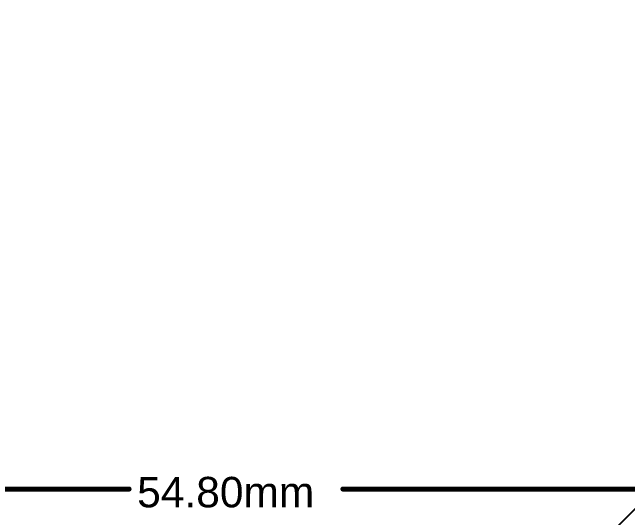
# Model space of a CAD drawing. Header units: inches. Extents: x -3 to 5389, y -3 to 5396.
# Drawn here: x 19.55 to 50.37, y 56.07 to 81.38 of the extents above; entities that cross this region are included whole.
import ezdxf

# ---------------------------------------------------------------- set-up
doc = ezdxf.new("R2010")
doc.units = ezdxf.units.IN
doc.layers.add('Bottom Solder', color=6, linetype='Continuous')
doc.layers.add('Mechanical 1', color=6, linetype='Continuous')
doc.styles.add('Arial', font='', dxfattribs={"height": 0.2})
doc.styles.get('Arial').set_extended_font_data('Arial')

msp = doc.modelspace()

# ---------------------------------------------------------------- linework, layer by layer
at = {"layer": 'Bottom Solder'}
msp.add_line((10.006, 15.772), (5388.927, 5395.525), dxfattribs=at)
at = {"layer": 'Mechanical 1', "const_width": 0.254}
for points in [[(3.762, 57.502), (25.398, 57.502)], [(36.114, 57.502), (58.562, 57.502)]]:
    msp.add_lwpolyline(points, dxfattribs=at)
at = {"layer": 'Mechanical 1', "const_width": 0.127}
for points in [[(25.335, 57.502, 1), (25.462, 57.502, 1)], [(36.05, 57.502, 1), (36.177, 57.502, 1)]]:
    msp.add_lwpolyline(points, format="xyb", close=True, dxfattribs=at)

# ---------------------------------------------------------------- texts
at = {"layer": 'Mechanical 1', "style": 'Arial'}
msp.add_text('54.80mm', height=1.524, dxfattribs=at).set_placement((25.805, 56.588))

doc.saveas('drawing.dxf')
